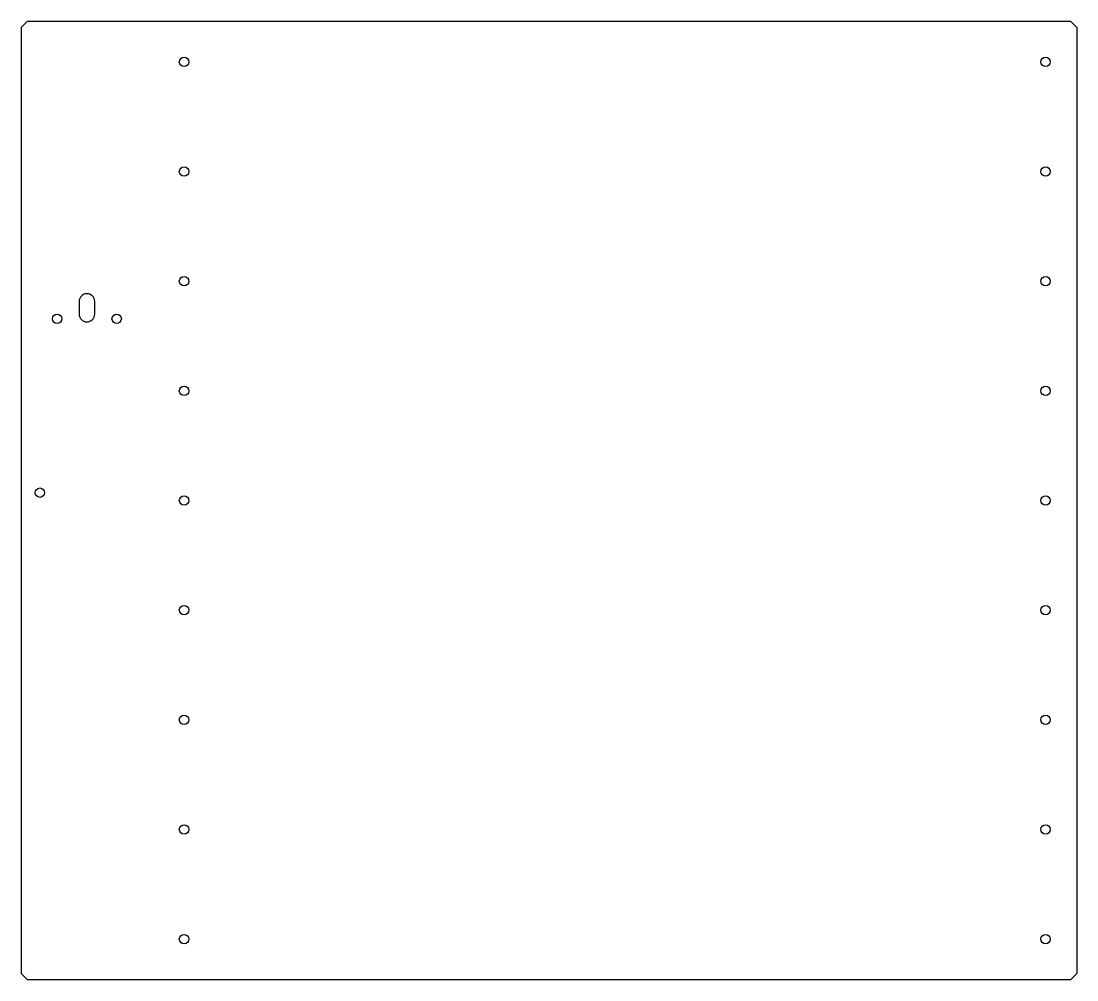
# Model space of a CAD drawing. Header units: millimetres. Extents: x -190 to 148, y -153 to 153.
import ezdxf

# ---------------------------------------------------------------- set-up
doc = ezdxf.new("R2010")
doc.units = ezdxf.units.MM

msp = doc.modelspace()

# ---------------------------------------------------------------- linework, layer by layer
at = {"color": 7, "linetype": 'Continuous', "lineweight": 25}
for p, q in [((-187.5, 153), (-189.5, 151)), ((-187.5, 153), (145.5, 153)), ((147.5, 151), (145.5, 153)), ((-189.5, 151), (-189.5, -151)), ((147.5, 151), (147.5, -151)), ((-171, 63.5), (-171, 59.5)), ((-166, 59.5), (-166, 63.5)), ((-189.5, -151), (-187.5, -153)), ((145.5, -153), (147.5, -151)), ((145.5, -153), (-187.5, -153))]:
    msp.add_line(p, q, dxfattribs=at)
for centre in [(-137.5, 140), (137.5, 140), (-137.5, 105), (137.5, 105), (-137.5, 70), (137.5, 70), (-178, 58), (-159, 58), (-137.5, 35), (137.5, 35), (-183.5, 2.5), (-137.5, 0), (137.5, 0), (-137.5, -35), (137.5, -35), (-137.5, -70), (137.5, -70), (-137.5, -105), (137.5, -105), (-137.5, -140), (137.5, -140)]:
    msp.add_circle(centre, 1.5, dxfattribs=at)
for centre, start, end in [((-168.5, 63.5), 0, 180), ((-168.5, 59.5), 180, 0)]:
    msp.add_arc(centre, 2.5, start, end, dxfattribs=at)

doc.saveas('drawing.dxf')
